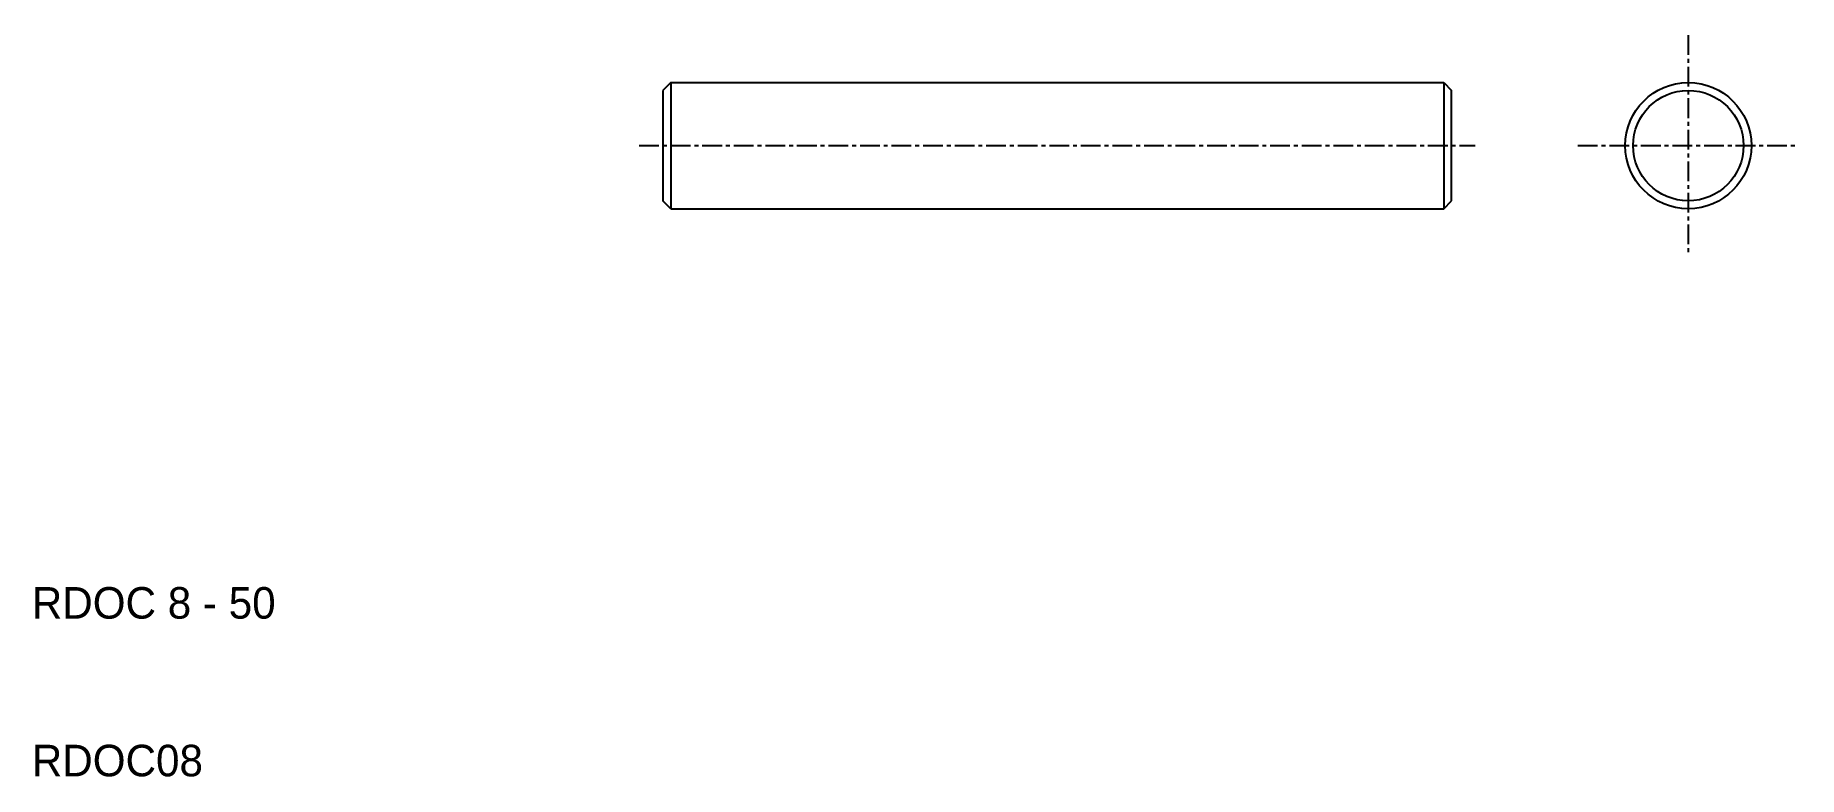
# Model space of a CAD drawing. Extents: x 10 to 122, y 10 to 57.
import ezdxf

# ---------------------------------------------------------------- set-up
doc = ezdxf.new("R2010")
doc.units = 0
doc.linetypes.add('CENTER', pattern=[2, 1.25, -0.25, 0.25, -0.25])
doc.layers.get('0').update_dxf_attribs({"linetype": 'CONTINUOUS'})
doc.layers.add('CENTER', color=1, linetype='CENTER')

msp = doc.modelspace()

# ---------------------------------------------------------------- linework, layer by layer
at = {"color": 7, "linetype": 'CONTINUOUS'}
for p, q in [((50.5, 54), (50, 53.5)), ((50.5, 54), (99.5, 54)), ((50.5, 54), (50.5, 46)), ((99.5, 54), (99.5, 46)), ((99.5, 54), (100, 53.5)), ((50, 53.5), (50, 46.5)), ((100, 46.5), (100, 53.5)), ((50.5, 46), (50, 46.5)), ((50.5, 46), (99.5, 46)), ((99.5, 46), (100, 46.5))]:
    msp.add_line(p, q, dxfattribs=at)
for radius in [4, 3.5]:
    msp.add_circle((115, 50), radius, dxfattribs=at)
at = {"layer": 'CENTER', "color": 1, "linetype": 'CENTER'}
for p, q in [((115, 57), (115, 43)), ((48.5, 50), (101.5, 50)), ((108, 50), (122, 50))]:
    msp.add_line(p, q, dxfattribs=at)

# ---------------------------------------------------------------- texts
at = {"color": 7, "linetype": 'CONTINUOUS'}
for s, p in [('RDOC 8 - 50', (10, 20)), ('RDOC08', (10, 10))]:
    msp.add_text(s, height=2, dxfattribs=at).set_placement(p)

doc.saveas('drawing.dxf')
